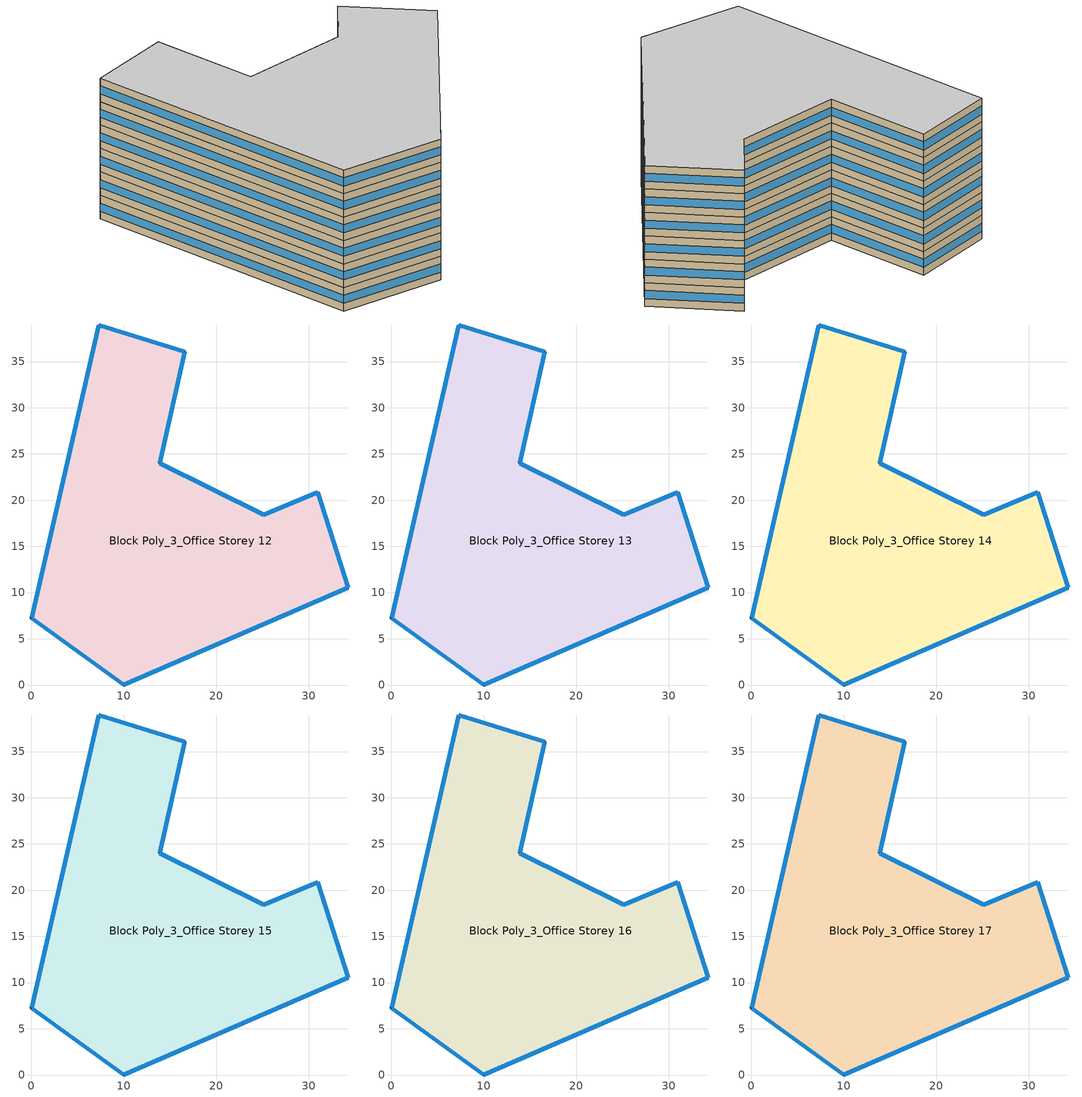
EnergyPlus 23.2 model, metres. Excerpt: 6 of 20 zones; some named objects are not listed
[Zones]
Block Poly_3_Office Storey 12
 floor to Block Poly_3_Office Storey 11 (HSCWZ_Public&Industrial_1995_FloorSlab): 16.6,36.05 13.86,24 25.12,18.41 30.97,20.88 34.25,10.53 10,0 0,7.24 7.3,38.95 z36
 wall outside (HSCWZ_Public&Industrial_1995_ExtWall): 0,7.24 10,0 34.25,10.53 30.97,20.88 25.12,18.41 13.86,24 16.6,36.05 7.3,38.95 0,7.24 z36:39
 window (HSCWZ_Public&Industrial_1995_Win): 0,7.23 9.99,0 / 10.01,0.01 34.24,10.52 / 34.25,10.53 30.97,20.88 / 30.96,20.88 25.12,18.42 / 25.11,18.42 13.87,24 / 13.86,24.01 16.6,36.04 / 16.6,36.05 7.31,38.95 / 7.3,38.94 0,7.25 z36.98:38.02
Block Poly_3_Office Storey 13
 floor to Block Poly_3_Office Storey 12 (HSCWZ_Public&Industrial_1995_FloorSlab): 16.6,36.05 13.86,24 25.12,18.41 30.97,20.88 34.25,10.53 10,0 0,7.24 7.3,38.95 z39
 wall outside (HSCWZ_Public&Industrial_1995_ExtWall): 0,7.24 10,0 34.25,10.53 30.97,20.88 25.12,18.41 13.86,24 16.6,36.05 7.3,38.95 0,7.24 z39:42
 window (HSCWZ_Public&Industrial_1995_Win): 0,7.23 9.99,0 / 10.01,0.01 34.24,10.52 / 34.25,10.53 30.97,20.88 / 30.96,20.88 25.12,18.42 / 25.11,18.42 13.87,24 / 13.86,24.01 16.6,36.04 / 16.6,36.05 7.31,38.95 / 7.3,38.94 0,7.25 z39.98:41.02
Block Poly_3_Office Storey 14
 floor to Block Poly_3_Office Storey 13 (HSCWZ_Public&Industrial_1995_FloorSlab): 16.6,36.05 13.86,24 25.12,18.41 30.97,20.88 34.25,10.53 10,0 0,7.24 7.3,38.95 z42
 wall outside (HSCWZ_Public&Industrial_1995_ExtWall): 0,7.24 10,0 34.25,10.53 30.97,20.88 25.12,18.41 13.86,24 16.6,36.05 7.3,38.95 0,7.24 z42:45
 window (HSCWZ_Public&Industrial_1995_Win): 0,7.23 9.99,0 / 10.01,0.01 34.24,10.52 / 34.25,10.53 30.97,20.88 / 30.96,20.88 25.12,18.42 / 25.11,18.42 13.87,24 / 13.86,24.01 16.6,36.04 / 16.6,36.05 7.31,38.95 / 7.3,38.94 0,7.25 z42.98:44.02
Block Poly_3_Office Storey 15
 floor to Block Poly_3_Office Storey 14 (HSCWZ_Public&Industrial_1995_FloorSlab): 16.6,36.05 13.86,24 25.12,18.41 30.97,20.88 34.25,10.53 10,0 0,7.24 7.3,38.95 z45
 wall outside (HSCWZ_Public&Industrial_1995_ExtWall): 0,7.24 10,0 34.25,10.53 30.97,20.88 25.12,18.41 13.86,24 16.6,36.05 7.3,38.95 0,7.24 z45:48
 window (HSCWZ_Public&Industrial_1995_Win): 0,7.23 9.99,0 / 10.01,0.01 34.24,10.52 / 34.25,10.53 30.97,20.88 / 30.96,20.88 25.12,18.42 / 25.11,18.42 13.87,24 / 13.86,24.01 16.6,36.04 / 16.6,36.05 7.31,38.95 / 7.3,38.94 0,7.25 z45.98:47.02
Block Poly_3_Office Storey 16
 floor to Block Poly_3_Office Storey 15 (HSCWZ_Public&Industrial_1995_FloorSlab): 16.6,36.05 13.86,24 25.12,18.41 30.97,20.88 34.25,10.53 10,0 0,7.24 7.3,38.95 z48
 wall outside (HSCWZ_Public&Industrial_1995_ExtWall): 0,7.24 10,0 34.25,10.53 30.97,20.88 25.12,18.41 13.86,24 16.6,36.05 7.3,38.95 0,7.24 z48:51
 window (HSCWZ_Public&Industrial_1995_Win): 0,7.23 9.99,0 / 10.01,0.01 34.24,10.52 / 34.25,10.53 30.97,20.88 / 30.96,20.88 25.12,18.42 / 25.11,18.42 13.87,24 / 13.86,24.01 16.6,36.04 / 16.6,36.05 7.31,38.95 / 7.3,38.94 0,7.25 z48.98:50.02
Block Poly_3_Office Storey 17
 floor to Block Poly_3_Office Storey 16 (HSCWZ_Public&Industrial_1995_FloorSlab): 16.6,36.05 13.86,24 25.12,18.41 30.97,20.88 34.25,10.53 10,0 0,7.24 7.3,38.95 z51
 wall outside (HSCWZ_Public&Industrial_1995_ExtWall): 0,7.24 10,0 34.25,10.53 30.97,20.88 25.12,18.41 13.86,24 16.6,36.05 7.3,38.95 0,7.24 z51:54
 window (HSCWZ_Public&Industrial_1995_Win): 0,7.23 9.99,0 / 10.01,0.01 34.24,10.52 / 34.25,10.53 30.97,20.88 / 30.96,20.88 25.12,18.42 / 25.11,18.42 13.87,24 / 13.86,24.01 16.6,36.04 / 16.6,36.05 7.31,38.95 / 7.3,38.94 0,7.25 z51.98:53.02
 ceiling to Block Poly_3_Office Storey 18 (HSCWZ_Public&Industrial_1995_FloorSlab): 34.25,10.53 30.97,20.88 25.12,18.41 13.86,24 16.6,36.05 7.3,38.95 0,7.24 10,0 z54
[BUILDING]
shang4hai3shi4_Office_4_10_1995: North Axis=0; Terrain=City; Loads Convergence Tolerance Value=0.04; Temperature Convergence Tolerance Value=0.4; Solar Distribution=FullExterior; Maximum Number of Warmup Days=25; Minimum Number of Warmup Days=1
[MATERIAL] Thermal Absorptance=0.9; Solar Absorptance=0.7; Visible Absorptance=0.7
Name | Roughness | Thickness | Conductivity | Density | Specific Heat
Concrete | MediumRough | 0.1 | 1.7 | 2240 | 900
Brick | MediumRough | 0.1 | 0.72 | 1920 | 840
Tile | Smooth | 0.02 | 1.3 | 2200 | 900
Insulation 0.011 | Rough | 0.011 | 0.04 | 40 | 1500
Insulation 0.021 | Rough | 0.021 | 0.04 | 40 | 1500
[WINDOWMATERIAL:SIMPLEGLAZINGSYSTEM]
HSCWZ_Public&Industrial_1995_Win_material: UFactor=4.5; Solar Heat Gain Coefficient=0.6025
[CONSTRUCTION]
HSCWZ_Public&Industrial_1995_FloorSlab: Tile, Concrete, Insulation 0.021, Concrete, Tile
HSCWZ_Public&Industrial_1995_Win: HSCWZ_Public&Industrial_1995_Win_material
HSCWZ_Public&Industrial_1995_ExtWall: Brick, Concrete, Insulation 0.011
[ZONE] Type=1; Multiplier=1; Ceiling Height=autocalculate; Volume=autocalculate; Floor Area=autocalculate; Part of Total Floor Area=Yes
Block Poly_3_Office Storey 12; Block Poly_3_Office Storey 13; Block Poly_3_Office Storey 14; Block Poly_3_Office Storey 15; Block Poly_3_Office Storey 16; Block Poly_3_Office Storey 17
[PEOPLE] Number of People Schedule=People_Schedule; Number of People Calculation Method=Area/Person; Floor Area per Person=17; Fraction Radiant=0.3; Sensible Heat Fraction=autocalculate; Activity Level Schedule=CN_GenericActivityLevel; Carbon Dioxide Generation Rate=3.82e-08; Enable ASHRAE 55 Comfort Warnings=No; Mean Radiant Temperature Calculation Type=ZoneAveraged; Clothing Insulation Calculation Method=ClothingInsulationSchedule; Cold Stress Temperature Threshold=15.56; Heat Stress Temperature Threshold=30
Name | Zone or ZoneList or Space or SpaceList
People_Block Poly_3_Office Storey 12 | Block Poly_3_Office Storey 12
People_Block Poly_3_Office Storey 13 | Block Poly_3_Office Storey 13
People_Block Poly_3_Office Storey 14 | Block Poly_3_Office Storey 14
People_Block Poly_3_Office Storey 15 | Block Poly_3_Office Storey 15
People_Block Poly_3_Office Storey 16 | Block Poly_3_Office Storey 16
People_Block Poly_3_Office Storey 17 | Block Poly_3_Office Storey 17
[LIGHTS] Schedule=Lights_Schedule; Design Level Calculation Method=Watts/Area; Watts per Zone Floor Area=11; Return Air Fraction=0; Fraction Radiant=0; Fraction Visible=0; Fraction Replaceable=1; EndUse Subcategory=General; Return Air Fraction Calculated from Plenum Temperature=No; Return Air Fraction Function of Plenum Temperature Coefficient 1=0; Return Air Fraction Function of Plenum Temperature Coefficient 2=0
Name | Zone or ZoneList or Space or SpaceList
Lights_Block Poly_3_Office Storey 12 | Block Poly_3_Office Storey 12
Lights_Block Poly_3_Office Storey 13 | Block Poly_3_Office Storey 13
Lights_Block Poly_3_Office Storey 14 | Block Poly_3_Office Storey 14
Lights_Block Poly_3_Office Storey 15 | Block Poly_3_Office Storey 15
Lights_Block Poly_3_Office Storey 16 | Block Poly_3_Office Storey 16
Lights_Block Poly_3_Office Storey 17 | Block Poly_3_Office Storey 17
[ELECTRICEQUIPMENT] Schedule=ElectricEquipment_Schedule; Design Level Calculation Method=Watts/Area; Watts per Zone Floor Area=10; Fraction Latent=0; Fraction Radiant=0; Fraction Lost=0; EndUse Subcategory=General
Name | Zone or ZoneList or Space or SpaceList
ElectricEquipment_Block Poly_3_Office Storey 12 | Block Poly_3_Office Storey 12
ElectricEquipment_Block Poly_3_Office Storey 13 | Block Poly_3_Office Storey 13
ElectricEquipment_Block Poly_3_Office Storey 14 | Block Poly_3_Office Storey 14
ElectricEquipment_Block Poly_3_Office Storey 15 | Block Poly_3_Office Storey 15
ElectricEquipment_Block Poly_3_Office Storey 16 | Block Poly_3_Office Storey 16
ElectricEquipment_Block Poly_3_Office Storey 17 | Block Poly_3_Office Storey 17
[ZONEINFILTRATION:DESIGNFLOWRATE] Schedule=AirEx_ConditionedTime_Schedule; Design Flow Rate Calculation Method=AirChanges/Hour; Air Changes per Hour=1; Constant Term Coefficient=1; Temperature Term Coefficient=0; Velocity Term Coefficient=0; Velocity Squared Term Coefficient=0
Name | Zone or ZoneList or Space or SpaceList
Infil 13 | Block Poly_3_Office Storey 12
Infil 14 | Block Poly_3_Office Storey 13
Infil 15 | Block Poly_3_Office Storey 14
Infil 16 | Block Poly_3_Office Storey 15
Infil 17 | Block Poly_3_Office Storey 16
Infil 18 | Block Poly_3_Office Storey 17
[HVACTEMPLATE:ZONE:IDEALLOADSAIRSYSTEM] Template Thermostat=HVACTemp; System Availability Schedule=HVAC_ConditionedTime_Schedule; Maximum Heating Supply Air Temperature=50; Minimum Cooling Supply Air Temperature=13; Maximum Heating Supply Air Humidity Ratio=0.0156; Minimum Cooling Supply Air Humidity Ratio=0.0077; Heating Limit=NoLimit; Cooling Limit=NoLimit; Heating Availability Schedule=Heating_Period_Schedule; Cooling Availability Schedule=Cooling_Period_Schedule; Dehumidification Control Type=ConstantSensibleHeatRatio; Cooling Sensible Heat Ratio=0.7; Dehumidification Setpoint=60; Humidification Control Type=None; Humidification Setpoint=30; Outdoor Air Method=None; Outdoor Air Flow Rate per Person=0.00944; Outdoor Air Flow Rate per Zone Floor Area=0; Outdoor Air Flow Rate per Zone=0; Demand Controlled Ventilation Type=None; Outdoor Air Economizer Type=NoEconomizer; Heat Recovery Type=None; Sensible Heat Recovery Effectiveness=0.7; Latent Heat Recovery Effectiveness=0.65
Block Poly_3_Office Storey 12; Block Poly_3_Office Storey 13; Block Poly_3_Office Storey 14; Block Poly_3_Office Storey 15; Block Poly_3_Office Storey 16; Block Poly_3_Office Storey 17
[SCHEDULE:COMPACT]
People_Schedule; Lights_Schedule: Through: 12/31, For: Weekdays, Until: 07:00, 0, Until: 08:00, 0.1, Until: 09:00, 0.5, Until: 12:00, 0.95, Until: 14:00, 0.8, Until: 18:00, 0.95, Until: 20:00, 0.3, Until: 24:00, 0, For: AllOtherDays, Until: 24:00, 0
ElectricEquipment_Schedule: Through: 12/31, For: Weekdays, Until: 07:00, 0, Until: 08:00, 0.1, Until: 09:00, 0.5, Until: 12:00, 0.95, Until: 14:00, 0.5, Until: 18:00, 0.95, Until: 20:00, 0.3, Until: 24:00, 0, For: AllOtherDays, Until: 24:00, 0
Heating_Period_Schedule: Through: 04/15, For: AllDays, Until: 24:00, 1, Through: 11/01, For: AllDays, Until: 24:00, 0, Through: 12/31, For: AllDays, Until: 24:00, 1
Cooling_Period_Schedule: Through: 04/15, For: AllDays, Until: 24:00, 0, Through: 10/31, For: AllDays, Until: 24:00, 1, Through: 12/31, For: AllDays, Until: 24:00, 0
HVAC_ConditionedTime_Schedule: Through: 12/31, For: Weekdays, Until: 08:00, 0, Until: 18:00, 1, Until: 24:00, 0, For: AllOtherDays, Until: 24:00, 0
AirEx_ConditionedTime_Schedule: Through: 12/31, For: Weekdays, Until: 07:00, 0, Until: 20:00, 1.5, Until: 24:00, 0, For: AllOtherDays, Until: 24:00, 0
CN_GenericActivityLevel: Through: 12/31, For: Weekdays, Until: 08:00, 80, Until: 18:00, 120, Until: 24:00, 80, For: AllOtherDays, Until: 24:00, 80
